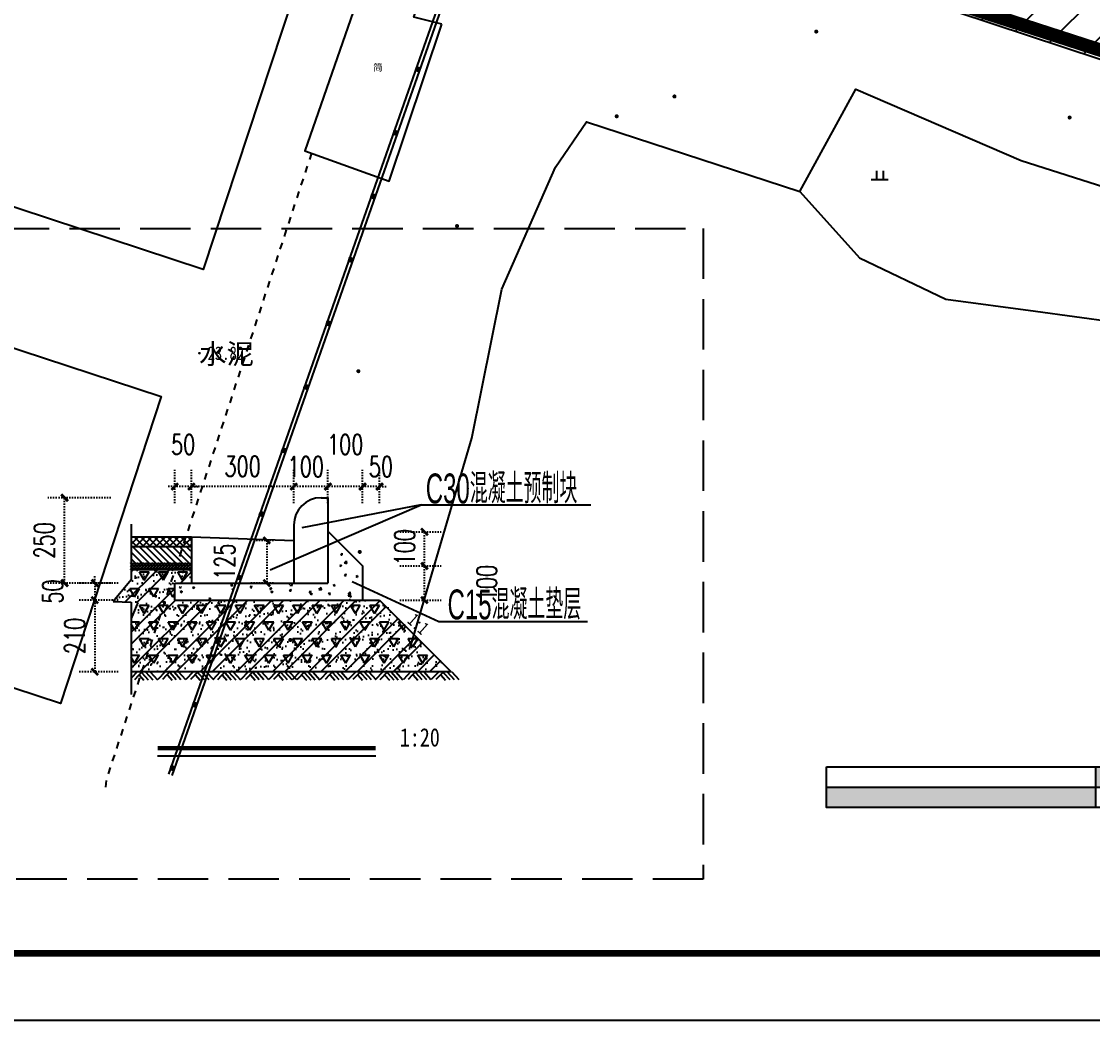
# Model space of a CAD drawing. Extents: x 423070 to 423610, y 3455986 to 3456411.
# Drawn here: x 423346.7 to 423426.2, y 3456082.2 to 3456156.4 of the extents above; entities that cross this region are included whole.
import ezdxf
from ezdxf.enums import TextEntityAlignment as Align

# ---------------------------------------------------------------- set-up
doc = ezdxf.new("R2010")
doc.units = 0
doc.header["$LTSCALE"] = 0.5
doc.header["$PDSIZE"] = 0.2
for name, pattern in [('ACAD_ISO04W100', [30.5, 24, -3, 0.5, -3]), ('ACAD_ISO10W100', [18, 12, -3, 0, -3]), ('DASH', [0.35, 0.25, -0.1]), ('X6', [2, 1, -1])]:
    doc.linetypes.add(name, pattern=pattern)
doc.layers.get('0').update_dxf_attribs({"linetype": 'CONTINUOUS'})
doc.layers.get('Defpoints').update_dxf_attribs({"linetype": 'CONTINUOUS'})
for name, color, linetype in [('0 - 新建建筑', 7, 'CONTINUOUS'), ('0 - 规划--用地红线', 6, 'CONTINUOUS'), ('15亩红线', 7, 'CONTINUOUS'), ('DL1', 7, 'CONTINUOUS'), ('DLSS', 4, 'CONTINUOUS'), ('GCD', 1, 'CONTINUOUS'), ('GIS_LX', 7, 'CONTINUOUS'), ('JMD', 6, 'CONTINUOUS'), ('PUB_DIM', 3, 'CONTINUOUS'), ('PUB_TEXT', 7, 'CONTINUOUS'), ('TK', 7, 'CONTINUOUS'), ('ZBTZ', 3, 'CONTINUOUS'), ('道路', 140, 'CONTINUOUS')]:
    doc.layers.add(name, color=color, linetype=linetype)
doc.styles.add('DIM_FONT', font='SIMPLEX', dxfattribs={"width": 0.7, "bigfont": 'GBCBIG'})
doc.styles.add('HZ1', font='', dxfattribs={"width": 0.8})
doc.styles.add('HZTXT', font='HZTXT_E', dxfattribs={"width": 0.8, "bigfont": 'HZTXT'})
doc.styles.add('HZTXT1', font='', dxfattribs={"height": 0.4})
doc.styles.add('宋体', font='')
doc.styles.add('正等线体', font='simhei.ttf')
doc.styles.get('HZ1').set_extended_font_data('MS Mincho')
doc.styles.get('HZTXT1').set_extended_font_data('SimSun')
doc.styles.get('宋体').set_extended_font_data('SimSun')
doc.linetypes.add('1161', pattern='A,0,[149,AAA.SHX,S=0.15,R=0,X=0,Y=0],-1.6', length=1.6)
doc.dimstyles.new('DIMN500', dxfattribs={"dimscale": 5, "dimtxt": 300, "dimasz": 100, "dimexe": 250, "dimexo": 300, "dimgap": 150, "dimtad": 1, "dimlfac": 0.001, "dimzin": 0, "dimdsep": 46, "dimtxsty": 'DIM_FONT', "dimblk": 'ARCHTICK', "dimcen": 0.09, "dimclrt": 7, "dimazin": 2, "dimtfac": 1, "dimtmove": 2, "dimatfit": 3, "dimldrblk": 'ARCHTICK', "dimfxl": 0, "dimtolj": 1, "dimtzin": 0, "dimarcsym": 0})

# ---------------------------------------------------------------- blocks, each defined once
blk = doc.blocks.new('gc164')
at = {"color": 250, "const_width": 0.3}
blk.add_lwpolyline([(-0.15, 0, 1), (0.15, 0, 1)], format="xyb", close=True, dxfattribs=at)
blk = doc.blocks.new('gc119')
at = {"color": 250}
for p, q in [((-1.25, 0), (1.25, 0)), ((-0.5, 1.3), (-0.5, 0)), ((0.5, 1.3), (0.5, 0))]:
    blk.add_line(p, q, dxfattribs=at)
blk = doc.blocks.new('GC200')
at = {"linetype": 'Continuous', "const_width": 0.2, "flags": 128}
blk.add_lwpolyline([(-0.1, 0, 1), (0.1, 0, 1)], format="xyb", close=True, dxfattribs=at)
blk = doc.blocks.new('DX QQ')
at = {"color": 250}
for p, q in [((423376.043, 3456153.028), (423375.96, 3456152.792)), ((423376.279, 3456152.945), (423376.043, 3456153.028)), ((423376.196, 3456152.709), (423376.279, 3456152.945)), ((423375.96, 3456152.792), (423376.196, 3456152.709)), ((423374.388, 3456148.31), (423374.305, 3456148.074)), ((423374.305, 3456148.074), (423374.541, 3456147.991)), ((423374.624, 3456148.227), (423374.388, 3456148.31)), ((423374.541, 3456147.991), (423374.624, 3456148.227)), ((423372.732, 3456143.592), (423372.65, 3456143.356)), ((423372.65, 3456143.356), (423372.885, 3456143.273)), ((423372.968, 3456143.509), (423372.732, 3456143.592)), ((423372.885, 3456143.273), (423372.968, 3456143.509)), ((423371.077, 3456138.874), (423370.994, 3456138.638)), ((423370.994, 3456138.638), (423371.23, 3456138.555)), ((423371.313, 3456138.791), (423371.077, 3456138.874)), ((423371.23, 3456138.555), (423371.313, 3456138.791)), ((423369.422, 3456134.156), (423369.339, 3456133.92)), ((423369.339, 3456133.92), (423369.575, 3456133.837)), ((423369.657, 3456134.073), (423369.422, 3456134.156)), ((423369.575, 3456133.837), (423369.657, 3456134.073)), ((423367.766, 3456129.438), (423367.683, 3456129.202)), ((423367.683, 3456129.202), (423367.919, 3456129.119)), ((423368.002, 3456129.355), (423367.766, 3456129.438)), ((423367.919, 3456129.119), (423368.002, 3456129.355)), ((423366.111, 3456124.72), (423366.028, 3456124.484)), ((423366.028, 3456124.484), (423366.264, 3456124.401)), ((423366.347, 3456124.637), (423366.111, 3456124.72)), ((423366.264, 3456124.401), (423366.347, 3456124.637)), ((423364.455, 3456120.002), (423364.373, 3456119.766)), ((423364.373, 3456119.766), (423364.608, 3456119.683)), ((423364.691, 3456119.919), (423364.455, 3456120.002)), ((423364.608, 3456119.683), (423364.691, 3456119.919)), ((423362.8, 3456115.284), (423362.717, 3456115.048)), ((423362.717, 3456115.048), (423362.953, 3456114.965)), ((423363.036, 3456115.201), (423362.8, 3456115.284)), ((423362.953, 3456114.965), (423363.036, 3456115.201)), ((423361.145, 3456110.566), (423361.062, 3456110.33)), ((423361.062, 3456110.33), (423361.298, 3456110.247)), ((423361.38, 3456110.483), (423361.145, 3456110.566)), ((423361.298, 3456110.247), (423361.38, 3456110.483)), ((423359.489, 3456105.848), (423359.406, 3456105.612)), ((423359.406, 3456105.612), (423359.642, 3456105.529)), ((423359.725, 3456105.765), (423359.489, 3456105.848)), ((423359.642, 3456105.529), (423359.725, 3456105.765)), ((423357.834, 3456101.13), (423357.751, 3456100.894)), ((423358.07, 3456101.047), (423357.834, 3456101.13)), ((423357.751, 3456100.894), (423357.987, 3456100.811)), ((423357.987, 3456100.811), (423358.07, 3456101.047))]:
    blk.add_line(p, q, dxfattribs=at)
at = {"color": 250, "linetype": 'Continuous', "flags": 128}
blk.add_lwpolyline([(423396.546, 3456248.127), (423268.526, 3456291.167), (423238.849, 3456216.692), (423366.72, 3456173.744), (423512.75, 3456126.453), (423525.73, 3456165.743), (423517.77, 3456186.893), (423510.43, 3456189.393), (423509.61, 3456190.145), (423509.54, 3456191.253), (423514.24, 3456198.784), (423392.65, 3456238.41)], close=True, dxfattribs=at)
at = {"color": 250, "linetype": 'Continuous'}
for points in [[(423376.12, 3456152.869), (423376.043, 3456153.028), (423375.96, 3456152.792)], [(423376.12, 3456152.869), (423375.96, 3456152.792), (423376.196, 3456152.709)], [(423376.12, 3456152.869), (423376.279, 3456152.945), (423376.043, 3456153.028)], [(423376.12, 3456152.869), (423376.196, 3456152.709), (423376.279, 3456152.945)], [(423374.464, 3456148.151), (423374.388, 3456148.31), (423374.305, 3456148.074)], [(423374.464, 3456148.151), (423374.305, 3456148.074), (423374.541, 3456147.991)], [(423374.464, 3456148.151), (423374.624, 3456148.227), (423374.388, 3456148.31)], [(423374.464, 3456148.151), (423374.541, 3456147.991), (423374.624, 3456148.227)], [(423372.809, 3456143.433), (423372.732, 3456143.592), (423372.65, 3456143.356)], [(423372.809, 3456143.433), (423372.65, 3456143.356), (423372.885, 3456143.273)], [(423372.809, 3456143.433), (423372.968, 3456143.509), (423372.732, 3456143.592)], [(423372.809, 3456143.433), (423372.885, 3456143.273), (423372.968, 3456143.509)], [(423371.153, 3456138.715), (423371.077, 3456138.874), (423370.994, 3456138.638)], [(423371.153, 3456138.715), (423370.994, 3456138.638), (423371.23, 3456138.555)], [(423371.153, 3456138.715), (423371.313, 3456138.791), (423371.077, 3456138.874)], [(423371.153, 3456138.715), (423371.23, 3456138.555), (423371.313, 3456138.791)], [(423369.498, 3456133.997), (423369.422, 3456134.156), (423369.339, 3456133.92)], [(423369.498, 3456133.997), (423369.339, 3456133.92), (423369.575, 3456133.837)], [(423369.498, 3456133.997), (423369.657, 3456134.073), (423369.422, 3456134.156)], [(423369.498, 3456133.997), (423369.575, 3456133.837), (423369.657, 3456134.073)], [(423367.843, 3456129.279), (423367.766, 3456129.438), (423367.683, 3456129.202)], [(423367.843, 3456129.279), (423367.683, 3456129.202), (423367.919, 3456129.119)], [(423367.843, 3456129.279), (423368.002, 3456129.355), (423367.766, 3456129.438)], [(423367.843, 3456129.279), (423367.919, 3456129.119), (423368.002, 3456129.355)], [(423366.187, 3456124.561), (423366.111, 3456124.72), (423366.028, 3456124.484)], [(423366.187, 3456124.561), (423366.028, 3456124.484), (423366.264, 3456124.401)], [(423366.187, 3456124.561), (423366.347, 3456124.637), (423366.111, 3456124.72)], [(423366.187, 3456124.561), (423366.264, 3456124.401), (423366.347, 3456124.637)], [(423364.532, 3456119.843), (423364.455, 3456120.002), (423364.373, 3456119.766)], [(423364.532, 3456119.843), (423364.373, 3456119.766), (423364.608, 3456119.683)], [(423364.532, 3456119.843), (423364.691, 3456119.919), (423364.455, 3456120.002)], [(423364.532, 3456119.843), (423364.608, 3456119.683), (423364.691, 3456119.919)], [(423362.876, 3456115.125), (423362.8, 3456115.284), (423362.717, 3456115.048)], [(423362.876, 3456115.125), (423362.717, 3456115.048), (423362.953, 3456114.965)], [(423362.876, 3456115.125), (423363.036, 3456115.201), (423362.8, 3456115.284)], [(423362.876, 3456115.125), (423362.953, 3456114.965), (423363.036, 3456115.201)], [(423361.221, 3456110.407), (423361.145, 3456110.566), (423361.062, 3456110.33)], [(423361.221, 3456110.407), (423361.062, 3456110.33), (423361.298, 3456110.247)], [(423361.221, 3456110.407), (423361.38, 3456110.483), (423361.145, 3456110.566)], [(423361.221, 3456110.407), (423361.298, 3456110.247), (423361.38, 3456110.483)], [(423359.566, 3456105.689), (423359.489, 3456105.848), (423359.406, 3456105.612)], [(423359.566, 3456105.689), (423359.406, 3456105.612), (423359.642, 3456105.529)], [(423359.566, 3456105.689), (423359.725, 3456105.765), (423359.489, 3456105.848)], [(423359.566, 3456105.689), (423359.642, 3456105.529), (423359.725, 3456105.765)], [(423357.91, 3456100.971), (423357.834, 3456101.13), (423357.751, 3456100.894)], [(423357.91, 3456100.971), (423358.07, 3456101.047), (423357.834, 3456101.13)], [(423357.91, 3456100.971), (423357.751, 3456100.894), (423357.987, 3456100.811)], [(423357.91, 3456100.971), (423357.987, 3456100.811), (423358.07, 3456101.047)]]:
    blk.add_solid(points, dxfattribs=at)
at = {"layer": 'DLSS', "color": 250, "linetype": 'X6', "flags": 128}
blk.add_lwpolyline([(423368.242, 3456146.629), (423353.002, 3456100.099), (423352.943, 3456099.545)], dxfattribs=at)
at = {"layer": 'GIS_LX', "color": 250}
blk.add_lwpolyline([(423392.65, 3456238.41), (423514.24, 3456198.784), (423509.54, 3456191.253), (423509.61, 3456190.145), (423510.43, 3456189.393), (423517.77, 3456186.893), (423525.73, 3456165.743), (423512.75, 3456126.453), (423366.72, 3456173.744)], close=True, dxfattribs=at)
at = {"layer": 'JMD', "color": 250, "linetype": 'Continuous'}
for p, q in [((423379.313, 3456162.346), (423357.622, 3456100.527)), ((423379.577, 3456162.253), (423357.886, 3456100.434))]:
    blk.add_line(p, q, dxfattribs=at)
at = {"layer": 'JMD', "color": 250, "linetype": 'Continuous', "flags": 128}
for points in [[(423429.889, 3456216.334), (423498.403, 3456193.697), (423479.413, 3456136.22), (423410.9, 3456158.856)], [(423310.602, 3456179.663), (423367.725, 3456160.821), (423360.192, 3456137.983), (423303.068, 3456156.825)], [(423377.915, 3456156.218), (423375.842, 3456156.73), (423377.284, 3456161.005), (423373.148, 3456162.35), (423367.764, 3456146.8), (423374.005, 3456144.564)], [(423299.983, 3456147.315), (423357.089, 3456128.555), (423349.602, 3456105.762), (423292.495, 3456124.522)]]:
    blk.add_lwpolyline(points, close=True, dxfattribs=at)
at = {"layer": 'ZBTZ', "color": 250, "linetype": '1161', "flags": 128}
for points in [[(423375.566, 3456109.909), (423380.144, 3456125.462), (423382.382, 3456136.542), (423386.35, 3456145.589), (423388.659, 3456148.966), (423404.512, 3456143.789), (423408.66, 3456151.377), (423420.938, 3456146.097), (423432.739, 3456142.336), (423442.505, 3456139.083), (423449.728, 3456135.932), (423452.373, 3456134.712), (423447.651, 3456131.524), (423447.596, 3456126.897), (423447.651, 3456123.305), (423449.394, 3456115.739), (423453.261, 3456106.268)], [(423404.512, 3456143.789), (423408.921, 3456138.856), (423415.35, 3456135.791), (423421.989, 3456134.91), (423427.787, 3456134.112), (423432.157, 3456131.761), (423435.3, 3456130.024), (423438.465, 3456125.506), (423439.596, 3456122.419)]]:
    blk.add_lwpolyline(points, dxfattribs=at)
at = {"layer": 'GCD', "color": 250, "linetype": 'Continuous'}
ref = blk.add_blockref('GC200', (423359.929, 3456131.78, 23.818), dxfattribs=dict(at, xscale=0.5, yscale=0.5, zscale=0.5))
ref.add_attrib('height', '23.82', dxfattribs={"linetype": 'Continuous', "height": 1, "style": '正等线体', "width": 0.8}).set_placement((423360.529, 3456131.78, 23.818), align=Align.MIDDLE_LEFT)
at = {"layer": 'ZBTZ', "color": 250, "linetype": 'Continuous', "xscale": 0.5, "yscale": 0.5}
for name, p in [('gc164', (423405.72, 3456155.661)), ('gc164', (423395.194, 3456150.844)), ('gc164', (423390.905, 3456149.372)), ('gc164', (423424.529, 3456149.279)), ('gc119', (423410.433, 3456144.669)), ('gc164', (423379.052, 3456141.218)), ('gc164', (423371.727, 3456130.443)), ('gc164', (423371.829, 3456117.025)), ('gc164', (423366.674, 3456110.487))]:
    blk.add_blockref(name, p, dxfattribs=at)
at = {"layer": 'DLSS', "color": 250, "linetype": 'Continuous', "style": '宋体'}
blk.add_text('水泥', height=1.5, dxfattribs=at).set_placement((423361.934, 3456131.756), align=Align.MIDDLE)
at = {"layer": 'JMD', "color": 250, "linetype": 'Continuous', "style": '宋体'}
blk.add_text('简', height=0.5, dxfattribs=at).set_placement((423373.17, 3456153.01), align=Align.MIDDLE)
blk = doc.blocks.new('_ArchTick')
at = {"color": 0, "linetype": 'ByBlock', "const_width": 0.4}
blk.add_lwpolyline([(-0.5, -0.5), (0.5, 0.5)], dxfattribs=at)
blk = doc.blocks.new('*D20')
at = {"layer": 'Defpoints', "color": 0, "linetype": 'ACAD_ISO04W100'}
for p in [(25636, 14103), (28970, 14103), (25636, 11569)]:
    blk.add_point(p, dxfattribs=at)
at = {"layer": 'PUB_DIM', "color": 0, "linetype": 'ACAD_ISO04W100', "lineweight": -2}
for p, q in [((27136, 14103), (30220, 14103)), ((28970, 11569), (28970, 14103)), ((27136, 11569), (30220, 11569))]:
    blk.add_line(p, q, dxfattribs=at)
at = {"layer": 'PUB_DIM', "color": 0, "linetype": 'ACAD_ISO04W100', "lineweight": -2, "xscale": 500, "yscale": 500, "zscale": 500}
for p, rotation in [((28970, 14103), 90), ((28970, 11569), 270)]:
    blk.add_blockref('_ArchTick', p, dxfattribs=dict(at, rotation=rotation))
at = {"layer": 'PUB_DIM', "color": 7, "linetype": 'ACAD_ISO04W100', "insert": (33595, 12836), "char_height": 1500, "attachment_point": 5, "rotation": 90, "style": 'DIM_FONT'}
blk.add_mtext('\\A1;100', dxfattribs=at)
blk = doc.blocks.new('*D21')
at = {"layer": 'Defpoints', "color": 0, "linetype": 'ACAD_ISO04W100'}
for p in [(25636, 16636), (28970, 16636), (25636, 14103)]:
    blk.add_point(p, dxfattribs=at)
at = {"layer": 'PUB_DIM', "color": 0, "linetype": 'ACAD_ISO04W100', "lineweight": -2}
for p, q in [((27136, 16636), (30220, 16636)), ((28970, 14103), (28970, 16636)), ((27136, 14103), (30220, 14103))]:
    blk.add_line(p, q, dxfattribs=at)
at = {"layer": 'PUB_DIM', "color": 0, "linetype": 'ACAD_ISO04W100', "lineweight": -2, "xscale": 500, "yscale": 500, "zscale": 500}
for p, rotation in [((28970, 16636), 90), ((28970, 14103), 270)]:
    blk.add_blockref('_ArchTick', p, dxfattribs=dict(at, rotation=rotation))
at = {"layer": 'PUB_DIM', "color": 7, "linetype": 'ACAD_ISO04W100', "insert": (27493, 15492), "char_height": 1500, "attachment_point": 5, "rotation": 90, "style": 'DIM_FONT'}
blk.add_mtext('\\A1;100', dxfattribs=at)
blk = doc.blocks.new('*D22')
at = {"layer": 'Defpoints', "color": 0, "linetype": 'ACAD_ISO04W100'}
for p in [(19267, 16003), (17256, 12836), (19267, 12836)]:
    blk.add_point(p, dxfattribs=at)
at = {"layer": 'PUB_DIM', "color": 0, "linetype": 'ACAD_ISO04W100', "lineweight": -2}
for p, q in [((17767, 16003), (16006, 16003)), ((17256, 16003), (17256, 12836)), ((17767, 12836), (16006, 12836))]:
    blk.add_line(p, q, dxfattribs=at)
at = {"layer": 'PUB_DIM', "color": 0, "linetype": 'ACAD_ISO04W100', "lineweight": -2, "xscale": 500, "yscale": 500, "zscale": 500}
for p, rotation in [((17256, 16003), 90), ((17256, 12836), 270)]:
    blk.add_blockref('_ArchTick', p, dxfattribs=dict(at, rotation=rotation))
at = {"layer": 'PUB_DIM', "color": 7, "linetype": 'ACAD_ISO04W100', "insert": (14131, 14420), "char_height": 1500, "attachment_point": 5, "rotation": 90, "style": 'DIM_FONT'}
blk.add_mtext('\\A1;125', dxfattribs=at)
blk = doc.blocks.new('*D23')
at = {"layer": 'Defpoints', "color": 0, "linetype": 'ACAD_ISO04W100'}
for p in [(19267, 19999), (19267, 17261), (21801, 17261)]:
    blk.add_point(p, dxfattribs=at)
at = {"layer": 'PUB_DIM', "color": 0, "linetype": 'ACAD_ISO04W100', "lineweight": -2}
for p, q in [((19267, 18761), (19267, 21249)), ((21801, 18761), (21801, 21249)), ((21801, 19999), (19267, 19999))]:
    blk.add_line(p, q, dxfattribs=at)
at = {"layer": 'PUB_DIM', "color": 0, "linetype": 'ACAD_ISO04W100', "lineweight": -2, "xscale": 500, "yscale": 500, "zscale": 500, "rotation": 180}
blk.add_blockref('_ArchTick', (19267, 19999), dxfattribs=at)
at = {"layer": 'PUB_DIM', "color": 0, "linetype": 'ACAD_ISO04W100', "lineweight": -2, "xscale": 500, "yscale": 500, "zscale": 500}
blk.add_blockref('_ArchTick', (21801, 19999), dxfattribs=at)
at = {"layer": 'PUB_DIM', "color": 7, "linetype": 'ACAD_ISO04W100', "insert": (20160, 21475), "char_height": 1500, "attachment_point": 5, "style": 'DIM_FONT'}
blk.add_mtext('\\A1;100', dxfattribs=at)
blk = doc.blocks.new('*D24')
at = {"layer": 'Defpoints', "color": 0, "linetype": 'ACAD_ISO04W100'}
for p in [(21801, 19999), (21801, 17261), (24370, 17261)]:
    blk.add_point(p, dxfattribs=at)
at = {"layer": 'PUB_DIM', "color": 0, "linetype": 'ACAD_ISO04W100', "lineweight": -2}
for p, q in [((21801, 18761), (21801, 21249)), ((24370, 18761), (24370, 21249)), ((24370, 19999), (21801, 19999))]:
    blk.add_line(p, q, dxfattribs=at)
at = {"layer": 'PUB_DIM', "color": 0, "linetype": 'ACAD_ISO04W100', "lineweight": -2, "xscale": 500, "yscale": 500, "zscale": 500, "rotation": 180}
blk.add_blockref('_ArchTick', (21801, 19999), dxfattribs=at)
at = {"layer": 'PUB_DIM', "color": 0, "linetype": 'ACAD_ISO04W100', "lineweight": -2, "xscale": 500, "yscale": 500, "zscale": 500}
blk.add_blockref('_ArchTick', (24370, 19999), dxfattribs=at)
at = {"layer": 'PUB_DIM', "color": 7, "linetype": 'ACAD_ISO04W100', "insert": (23085, 23124), "char_height": 1500, "attachment_point": 5, "style": 'DIM_FONT'}
blk.add_mtext('\\A1;100', dxfattribs=at)
blk = doc.blocks.new('*D25')
at = {"layer": 'Defpoints', "color": 0, "linetype": 'ACAD_ISO04W100'}
for p in [(24370, 19999), (24370, 17261), (25636, 17261)]:
    blk.add_point(p, dxfattribs=at)
at = {"layer": 'PUB_DIM', "color": 0, "linetype": 'ACAD_ISO04W100', "lineweight": -2}
for p, q in [((24370, 18761), (24370, 21249)), ((25636, 18761), (25636, 21249)), ((24370, 19999), (23870, 19999)), ((25636, 19999), (24370, 19999)), ((25636, 19999), (26136, 19999))]:
    blk.add_line(p, q, dxfattribs=at)
at = {"layer": 'PUB_DIM', "color": 0, "linetype": 'ACAD_ISO04W100', "lineweight": -2, "xscale": 500, "yscale": 500, "zscale": 500}
blk.add_blockref('_ArchTick', (24370, 19999), dxfattribs=at)
at = {"layer": 'PUB_DIM', "color": 0, "linetype": 'ACAD_ISO04W100', "lineweight": -2, "xscale": 500, "yscale": 500, "zscale": 500, "rotation": 180}
blk.add_blockref('_ArchTick', (25636, 19999), dxfattribs=at)
at = {"layer": 'PUB_DIM', "color": 7, "linetype": 'ACAD_ISO04W100', "insert": (25736, 21475), "char_height": 1500, "attachment_point": 5, "style": 'DIM_FONT'}
blk.add_mtext('\\A1;50', dxfattribs=at)
blk = doc.blocks.new('*D26')
at = {"layer": 'Defpoints', "color": 0, "linetype": 'ACAD_ISO04W100'}
for p in [(11666, 19999), (11666, 17261), (19267, 17261)]:
    blk.add_point(p, dxfattribs=at)
at = {"layer": 'PUB_DIM', "color": 0, "linetype": 'ACAD_ISO04W100', "lineweight": -2}
for p, q in [((11666, 18761), (11666, 21249)), ((19267, 18761), (19267, 21249)), ((19267, 19999), (11666, 19999))]:
    blk.add_line(p, q, dxfattribs=at)
at = {"layer": 'PUB_DIM', "color": 0, "linetype": 'ACAD_ISO04W100', "lineweight": -2, "xscale": 500, "yscale": 500, "zscale": 500, "rotation": 180}
blk.add_blockref('_ArchTick', (11666, 19999), dxfattribs=at)
at = {"layer": 'PUB_DIM', "color": 0, "linetype": 'ACAD_ISO04W100', "lineweight": -2, "xscale": 500, "yscale": 500, "zscale": 500}
blk.add_blockref('_ArchTick', (19267, 19999), dxfattribs=at)
at = {"layer": 'PUB_DIM', "color": 7, "linetype": 'ACAD_ISO04W100', "insert": (15467, 21499), "char_height": 1500, "attachment_point": 5, "style": 'DIM_FONT'}
blk.add_mtext('\\A1;300', dxfattribs=at)
blk = doc.blocks.new('*D27')
at = {"layer": 'Defpoints', "color": 0, "linetype": 'ACAD_ISO04W100'}
for p in [(10435, 19999), (10435, 17261), (11666, 17261)]:
    blk.add_point(p, dxfattribs=at)
at = {"layer": 'PUB_DIM', "color": 0, "linetype": 'ACAD_ISO04W100', "lineweight": -2}
for p, q in [((10435, 18761), (10435, 21249)), ((11666, 18761), (11666, 21249)), ((10435, 19999), (9935, 19999)), ((11666, 19999), (10435, 19999)), ((11666, 19999), (12166, 19999))]:
    blk.add_line(p, q, dxfattribs=at)
at = {"layer": 'PUB_DIM', "color": 0, "linetype": 'ACAD_ISO04W100', "lineweight": -2, "xscale": 500, "yscale": 500, "zscale": 500}
blk.add_blockref('_ArchTick', (10435, 19999), dxfattribs=at)
at = {"layer": 'PUB_DIM', "color": 0, "linetype": 'ACAD_ISO04W100', "lineweight": -2, "xscale": 500, "yscale": 500, "zscale": 500, "rotation": 180}
blk.add_blockref('_ArchTick', (11666, 19999), dxfattribs=at)
at = {"layer": 'PUB_DIM', "color": 7, "linetype": 'ACAD_ISO04W100', "insert": (11051, 23124), "char_height": 1500, "attachment_point": 5, "style": 'DIM_FONT'}
blk.add_mtext('\\A1;50', dxfattribs=at)
blk = doc.blocks.new('*D28')
at = {"layer": 'Defpoints', "color": 0, "linetype": 'ACAD_ISO04W100'}
for p in [(2250, 19170), (7187, 19170), (7187, 12836)]:
    blk.add_point(p, dxfattribs=at)
at = {"layer": 'PUB_DIM', "color": 0, "linetype": 'ACAD_ISO04W100', "lineweight": -2}
for p, q in [((5687, 19170), (1000, 19170)), ((2250, 12836), (2250, 19170)), ((5687, 12836), (1000, 12836))]:
    blk.add_line(p, q, dxfattribs=at)
at = {"layer": 'PUB_DIM', "color": 0, "linetype": 'ACAD_ISO04W100', "lineweight": -2, "xscale": 500, "yscale": 500, "zscale": 500}
for p, rotation in [((2250, 19170), 90), ((2250, 12836), 270)]:
    blk.add_blockref('_ArchTick', p, dxfattribs=dict(at, rotation=rotation))
at = {"layer": 'PUB_DIM', "color": 7, "linetype": 'ACAD_ISO04W100', "insert": (750, 16003), "char_height": 1500, "attachment_point": 5, "rotation": 90, "style": 'DIM_FONT'}
blk.add_mtext('\\A1;250', dxfattribs=at)
blk = doc.blocks.new('*D29')
at = {"layer": 'Defpoints', "color": 0, "linetype": 'ACAD_ISO04W100'}
for p in [(7741, 11569), (4496, 6249), (7741, 6249)]:
    blk.add_point(p, dxfattribs=at)
at = {"layer": 'PUB_DIM', "color": 0, "linetype": 'ACAD_ISO04W100', "lineweight": -2}
for p, q in [((6241, 11569), (3246, 11569)), ((4496, 11569), (4496, 6249)), ((6241, 6249), (3246, 6249))]:
    blk.add_line(p, q, dxfattribs=at)
at = {"layer": 'PUB_DIM', "color": 0, "linetype": 'ACAD_ISO04W100', "lineweight": -2, "xscale": 500, "yscale": 500, "zscale": 500}
for p, rotation in [((4496, 11569), 90), ((4496, 6249), 270)]:
    blk.add_blockref('_ArchTick', p, dxfattribs=dict(at, rotation=rotation))
at = {"layer": 'PUB_DIM', "color": 7, "linetype": 'ACAD_ISO04W100', "insert": (2996, 8909), "char_height": 1500, "attachment_point": 5, "rotation": 90, "style": 'DIM_FONT'}
blk.add_mtext('\\A1;210', dxfattribs=at)
blk = doc.blocks.new('*D30')
at = {"layer": 'Defpoints', "color": 0, "linetype": 'ACAD_ISO04W100'}
for p in [(7741, 12836), (4496, 11569), (7741, 11569)]:
    blk.add_point(p, dxfattribs=at)
at = {"layer": 'PUB_DIM', "color": 0, "linetype": 'ACAD_ISO04W100', "lineweight": -2}
for p, q in [((6241, 12836), (3246, 12836)), ((4496, 12836), (4496, 13336)), ((4496, 12836), (4496, 11569)), ((6241, 11569), (3246, 11569)), ((4496, 11569), (4496, 11069))]:
    blk.add_line(p, q, dxfattribs=at)
at = {"layer": 'PUB_DIM', "color": 0, "linetype": 'ACAD_ISO04W100', "lineweight": -2, "xscale": 500, "yscale": 500, "zscale": 500}
for p, rotation in [((4496, 12836), 270), ((4496, 11569), 90)]:
    blk.add_blockref('_ArchTick', p, dxfattribs=dict(at, rotation=rotation))
at = {"layer": 'PUB_DIM', "color": 7, "linetype": 'ACAD_ISO04W100', "insert": (1371, 12203), "char_height": 1500, "attachment_point": 5, "rotation": 90, "style": 'DIM_FONT'}
blk.add_mtext('\\A1;50', dxfattribs=at)
blk = doc.blocks.new('A$C7F6F64A1')
h = blk.add_hatch(color=256)
h.paths.add_polyline_path([(20.955, 7.347), (0.955, 7.347), (0.955, 5.847), (20.955, 5.847)])
h.paths.add_polyline_path([(50.955, 8.847), (20.955, 8.847), (20.955, 7.347), (50.955, 7.347)])
h.paths.add_polyline_path([(100.955, 7.347), (50.955, 7.347), (50.955, 5.847), (100.955, 5.847)])
for p, q in [((0.955, 5.847), (0.955, 8.847)), ((20.955, 5.847), (20.955, 8.847)), ((50.955, 5.847), (50.955, 8.847)), ((0.955, 7.347), (100.955, 7.347))]:
    blk.add_line(p, q)
blk.add_lwpolyline([(0.955, 8.847), (100.955, 8.847), (100.955, 5.847), (0.955, 5.847)], close=True)
blk = doc.blocks.new('GeYuanFrame_12758276', base_point=(20.09, 4.53))
at = {"layer": 'TK'}
blk.add_lwpolyline([(20.09, 4.53), (20.09, 598.53), (861.09, 598.53), (861.09, 4.53)], close=True, dxfattribs=at)
at = {"layer": 'TK', "const_width": 1}
blk.add_lwpolyline([(45.09, 588.53), (851.09, 588.53), (851.09, 14.53), (45.09, 14.53)], close=True, dxfattribs=at)
blk = doc.blocks.new('A$C74241671')
at = {"layer": 'JMD'}
h = blk.add_hatch(dxfattribs=at)
h.set_pattern_fill('TRIANG', color=256, scale=4.767563, style=0)
h.set_pattern_definition([(59.99850337, (-167546321.6, 1730176336.8), (-712.5750488, 1234.1417406), [712.5428128, -712.5428128]), (120.00149663, (-167546321.6, 1730176336.8), (-1425.150099, 8e-07), [712.5428128, -712.5428128]), (0, (-167546677.9, 1730176953.9), (712.5750502, 1234.1417398), [712.5750502, -712.5750502])])
h.paths.add_polyline_path([(7205.646, 10201.358), (7205.646, 6249.157), (30957.023, 6249.157), (25636.458, 11569.401), (10434.861, 11569.401), (10434.861, 12836.123), (11666.415, 12836.123), (11666.415, 13842.69), (7205.646, 13842.69), (7205.646, 13074.359), (5855.652, 11472.404), (7681.241, 11389.483)])
h = blk.add_hatch(dxfattribs=at)
h.set_pattern_fill('ANSI32', color=256, scale=6.35675, style=0)
h.set_pattern_definition([(44.99827187, (-167546321.6, 1730176336.8), (-1343.6444002, 1343.5633496), []), (44.99827187, (-167545425.8, 1730176336.8), (-1343.6444002, 1343.5633496), [])])
h.paths.add_polyline_path([(7205.646, 10201.358), (7205.646, 6249.157), (30957.023, 6249.157), (25636.458, 11569.401), (10434.861, 11569.401), (10434.861, 12836.123), (11666.415, 12836.123), (11666.415, 13842.69), (7205.646, 13842.69), (7205.646, 13074.359), (5855.652, 11472.404), (7681.241, 11389.483)])
h = blk.add_hatch(dxfattribs=at)
h.set_pattern_fill('AR-SAND', color=256, scale=0.635675, style=0)
h.set_pattern_definition([(37.498330763, (-167495987.1, 1730240668.5), (-31.91999667, 976.30131352), [0, -770.19723677, 0, -861.40480428, 0, -823.40165115]), (7.49955274, (-167495987.1, 1730240668.5), (896.7813153, 1429.9516929), [0, -415.51000226, 0, -694.20573548, 0, -266.02774535]), (327.5015662, (-167496610.3, 1730240668.5), (1577.99807532, 2.86738284), [0, -253.35560586, 0, -912.0801811, 0, -1190.77134755]), (317.50172155, (-167496610.3, 1730240668.5), (1523.2645804, 444.7089665), [0, -126.67652122, 0, -597.91318015, 0, -684.05321458])])
h.paths.add_polyline_path([(7269.976, 10239.432), (7269.976, 6287.23), (31021.353, 6287.23), (25700.788, 11607.474), (10499.191, 11607.474), (10499.191, 12874.196), (11730.745, 12874.196), (11730.745, 13880.763), (7269.976, 13880.763), (7269.976, 13112.432), (5919.982, 11510.478), (7745.571, 11427.556)])
blk.add_line((9150.206, 0), (25354.826, 0))
at = {"const_width": 300}
blk.add_lwpolyline([(9150.206, 575.666), (25354.826, 575.666)], dxfattribs=at)
at = {"layer": '15亩红线', "color": 2}
for p, q in [((21294.088, 19169.742), (21800.808, 19169.742)), ((21800.808, 19169.742), (21800.808, 12836.123)), ((19267.208, 17142.984), (19267.208, 12836.123)), ((7205.646, 16256.274), (11666.415, 16256.274)), ((11666.415, 16256.274), (11666.415, 12836.123)), ((11666.415, 16256.274), (19267.208, 16002.929)), ((21836.062, 16636.29), (24369.659, 14102.846)), ((7205.646, 15548.24), (11690.289, 15548.24)), ((11626.768, 15190.524), (11269.03, 15548.24)), ((11507.159, 15542.104), (11666.415, 15701.351)), ((7154.327, 14279.314), (7206.816, 14331.8)), ((7548.842, 14292.048), (7205.646, 14635.223)), ((7207.215, 13831.46), (7154.327, 13884.344)), ((7205.646, 14292.048), (11666.415, 14292.048)), ((7205.646, 13842.69), (11690.289, 13842.69)), ((11409.201, 13831.46), (11622.581, 14044.827)), ((24369.659, 14102.846), (24369.659, 11569.401)), ((10434.861, 11569.401), (10434.861, 12836.123)), ((10434.861, 12836.123), (21800.808, 12836.123)), ((10434.861, 11569.401), (25636.458, 11569.401)), ((25636.458, 11569.401), (30957.023, 6249.157)), ((30957.023, 6249.157), (7205.646, 6249.157))]:
    blk.add_line(p, q, dxfattribs=at)
blk.add_ellipse((21294.088, 17142.984), major_axis=(2026.88, 0), ratio=0.999939679, start_param=1.570796132, end_param=3.141592458, dxfattribs=at)
at = {"layer": 'Defpoints', "color": 0, "linetype": 'ByBlock'}
for p in [(10434.859, 22308.287), (11666.415, 22308.287)]:
    blk.add_point(p, dxfattribs=at)
at = {"layer": 'DL1', "color": 4}
for p, q in [((17524.202, 13807.539), (28714.555, 18634.35)), ((28714.555, 18634.35), (19858.941, 16944.985)), ((28714.555, 18634.35), (41312.628, 18634.35)), ((23608.294, 12950.76), (30046.346, 9975.989)), ((30046.346, 9975.989), (41076.081, 9975.989))]:
    blk.add_line(p, q, dxfattribs=at)
at = {"layer": 'JMD'}
for p, q in [((7205.646, 17210.432), (7205.646, 13074.359)), ((7205.646, 15719.391), (7742.561, 16256.274)), ((7625.532, 15542.104), (7205.646, 15961.964)), ((8123.177, 15542.104), (7408.965, 16256.274)), ((7525.994, 15542.104), (8240.207, 16256.274)), ((8620.823, 15542.104), (7906.61, 16256.274)), ((8023.64, 15542.104), (8737.852, 16256.274)), ((9118.468, 15542.104), (8404.256, 16256.274)), ((8521.285, 15542.104), (9235.498, 16256.274)), ((9616.114, 15542.104), (8901.901, 16256.274)), ((9018.931, 15542.104), (9733.143, 16256.274)), ((10113.76, 15542.104), (9399.547, 16256.274)), ((9516.577, 15542.104), (10230.789, 16256.274)), ((10611.405, 15542.104), (9897.193, 16256.274)), ((10014.222, 15542.104), (10728.435, 16256.274)), ((11109.051, 15542.104), (10394.838, 16256.274)), ((10511.868, 15542.104), (11226.08, 16256.274)), ((11606.696, 15542.104), (10892.484, 16256.274)), ((11009.513, 15542.104), (11666.415, 16198.966)), ((11666.415, 15980.005), (11390.129, 16256.274)), ((8046.488, 14292.048), (7205.646, 15132.839)), ((8544.133, 14292.048), (7287.866, 15548.24)), ((9041.779, 14292.048), (7785.511, 15548.24)), ((9539.425, 14292.048), (8283.157, 15548.24)), ((10037.07, 14292.048), (8780.802, 15548.24)), ((10534.716, 14292.048), (9278.448, 15548.24)), ((11032.361, 14292.048), (9776.094, 15548.24)), ((11530.007, 14292.048), (10273.739, 15548.24)), ((11658.943, 14660.735), (10771.385, 15548.24)), ((7154.327, 14055.387), (7430.757, 14331.8)), ((7154.327, 13831.46), (7654.697, 14331.8)), ((7655.096, 13831.46), (7154.726, 14331.8)), ((7378.268, 13831.46), (7878.638, 14331.8)), ((7879.037, 13831.46), (7378.667, 14331.8)), ((7602.209, 13831.46), (8102.579, 14331.8)), ((8102.978, 13831.46), (7602.608, 14331.8)), ((7826.149, 13831.46), (8326.52, 14331.8)), ((8326.918, 13831.46), (7826.548, 14331.8)), ((8050.09, 13831.46), (8550.46, 14331.8)), ((8550.859, 13831.46), (8050.489, 14331.8)), ((8274.031, 13831.46), (8774.401, 14331.8)), ((8774.8, 13831.46), (8274.43, 14331.8)), ((8497.972, 13831.46), (8998.342, 14331.8)), ((8998.741, 13831.46), (8498.37, 14331.8)), ((8721.912, 13831.46), (9222.282, 14331.8)), ((9222.681, 13831.46), (8722.311, 14331.8)), ((8945.853, 13831.46), (9446.223, 14331.8)), ((9446.622, 13831.46), (8946.252, 14331.8)), ((9169.794, 13831.46), (9670.164, 14331.8)), ((9670.563, 13831.46), (9170.193, 14331.8)), ((9393.735, 13831.46), (9894.105, 14331.8)), ((9894.504, 13831.46), (9394.133, 14331.8)), ((9617.675, 13831.46), (10118.045, 14331.8)), ((10118.444, 13831.46), (9618.074, 14331.8)), ((9841.616, 13831.46), (10341.986, 14331.8)), ((10342.385, 13831.46), (9842.015, 14331.8)), ((10065.557, 13831.46), (10565.927, 14331.8)), ((10566.326, 13831.46), (10065.956, 14331.8)), ((10289.497, 13831.46), (10789.868, 14331.8)), ((10790.266, 13831.46), (10289.896, 14331.8)), ((10513.438, 13831.46), (11013.808, 14331.8)), ((11014.207, 13831.46), (10513.837, 14331.8)), ((10737.379, 13831.46), (11237.749, 14331.8)), ((11238.148, 13831.46), (10737.778, 14331.8)), ((10961.32, 13831.46), (11461.69, 14331.8)), ((11462.089, 13831.46), (10961.719, 14331.8)), ((11622.581, 13894.904), (11185.659, 14331.8)), ((11622.581, 14118.831), (11409.6, 14331.8)), ((22748.614, 14928.675), (22869.764, 14918.076)), ((22748.614, 14928.675), (22846.328, 15045.118)), ((22869.754, 14918.048), (22846.318, 15045.091)), ((23028.181, 14324.274), (23186.052, 14488.799)), ((23028.181, 14324.274), (23208.445, 14296.319)), ((23208.433, 14296.298), (23186.04, 14488.778)), ((7431.155, 13831.46), (7154.327, 14108.272)), ((11185.26, 13831.46), (11622.581, 14268.755)), ((22677.316, 14145.707), (22819.235, 14200.181)), ((22677.316, 14145.707), (22778.138, 14077.706)), ((22778.126, 14077.678), (22819.223, 14200.154)), ((23029.847, 13404.165), (23127.56, 13520.609)), ((23150.984, 13393.538), (23127.548, 13520.581)), ((7205.646, 13074.359), (5855.652, 11472.404)), ((22184.146, 12676.005), (22326.065, 12730.479)), ((22284.954, 12607.977), (22326.052, 12730.452)), ((23029.847, 13404.165), (23150.996, 13393.566)), ((23887.174, 13329.697), (24029.093, 13384.171)), ((23887.174, 13329.697), (23987.995, 13261.696)), ((23987.983, 13261.667), (24029.081, 13384.142)), ((10775.998, 12507.242), (10841.89, 12585.765)), ((10775.998, 12507.242), (10897.148, 12496.644)), ((10843.058, 12211.437), (10984.977, 12265.912)), ((10843.058, 12211.437), (10943.879, 12143.436)), ((10897.135, 12496.622), (10880.691, 12585.765)), ((10943.866, 12143.415), (10984.964, 12265.89)), ((11742.459, 12509.268), (11884.378, 12563.742)), ((11742.459, 12509.268), (11843.28, 12441.267)), ((11843.267, 12441.248), (11884.365, 12563.723)), ((14588.285, 12642.755), (14654.177, 12721.277)), ((14588.285, 12642.755), (14709.435, 12632.156)), ((14655.345, 12346.949), (14797.264, 12401.424)), ((14709.422, 12632.135), (14692.978, 12721.277)), ((14756.153, 12278.927), (14797.251, 12401.402)), ((16042.084, 12515.571), (16139.798, 12632.015)), ((16042.084, 12515.571), (16163.234, 12504.973)), ((16163.221, 12504.95), (16139.785, 12631.993)), ((17495.883, 12388.388), (17593.597, 12504.832)), ((17495.883, 12388.388), (17617.033, 12377.789)), ((17568.231, 12184.631), (17710.15, 12239.105)), ((17568.231, 12184.631), (17669.052, 12116.63)), ((17617.02, 12377.766), (17593.584, 12504.808)), ((17669.039, 12116.607), (17710.137, 12239.082)), ((18949.682, 12261.205), (19047.396, 12377.649)), ((18949.682, 12261.205), (19070.832, 12250.606)), ((18970.568, 12685.44), (19004.955, 12721.277)), ((18970.568, 12685.44), (19150.832, 12657.485)), ((19070.819, 12250.581), (19047.383, 12377.624)), ((19150.818, 12657.467), (19143.394, 12721.277)), ((20403.481, 12134.021), (20501.195, 12250.465)), ((20403.481, 12134.021), (20524.631, 12123.423)), ((20481.117, 12022.313), (20623.036, 12076.787)), ((20481.117, 12022.313), (20581.939, 11954.312)), ((20524.618, 12123.397), (20501.182, 12250.439)), ((20581.925, 11954.286), (20623.023, 12076.761)), ((21133.735, 12349.974), (21291.606, 12514.499)), ((21133.735, 12349.974), (21313.999, 12322.018)), ((21313.985, 12321.999), (21291.592, 12514.479)), ((21857.28, 12006.838), (21954.994, 12123.282)), ((21857.28, 12006.838), (21978.43, 11996.24)), ((21978.416, 11996.213), (21954.98, 12123.255)), ((22184.146, 12676.005), (22284.967, 12608.004)), ((23296.903, 12014.507), (23454.773, 12179.032)), ((23296.903, 12014.507), (23477.167, 11986.552)), ((23311.079, 11879.655), (23408.792, 11996.099)), ((23432.215, 11869.028), (23408.779, 11996.071)), ((23477.153, 11986.531), (23454.759, 12179.011)), ((5855.652, 11472.404), (7205.646, 11411.085)), ((7205.646, 11411.085), (7205.646, 4555.555)), ((7681.241, 11389.483), (7205.646, 10201.358)), ((12952.316, 11693.257), (13094.235, 11747.732)), ((12952.316, 11693.257), (13053.138, 11625.257)), ((13053.124, 11625.237), (13094.222, 11747.712)), ((23311.079, 11879.655), (23432.228, 11869.056)), ((23394.003, 11859.995), (23535.922, 11914.469)), ((23394.003, 11859.995), (23494.825, 11791.994)), ((23494.811, 11791.966), (23535.909, 11914.441)), ((7649.144, 6243.832), (7205.646, 5777.331)), ((8016.472, 6262.508), (7435.833, 5651.753)), ((7807.768, 5998.454), (8139.093, 5628.418)), ((7996.527, 6167.445), (8458.27, 5651.753)), ((8268.201, 6243.832), (8798.341, 5651.753)), ((8608.272, 6243.832), (9138.411, 5651.753)), ((9733.141, 6264.249), (9170.258, 5672.17)), ((10100.469, 6282.925), (9519.83, 5672.17)), ((9891.765, 6018.87), (10241.37, 5628.418)), ((10080.523, 6187.861), (10542.267, 5672.17)), ((10352.198, 6264.249), (10882.337, 5672.17)), ((10692.269, 6264.249), (11222.408, 5672.17)), ((11806.923, 6254.041), (11244.039, 5661.962)), ((12174.25, 6272.717), (11593.612, 5661.962)), ((11965.547, 6008.662), (12306.012, 5628.418)), ((12154.305, 6177.653), (12616.048, 5661.962)), ((12425.979, 6254.041), (12956.119, 5661.962)), ((12766.05, 6254.041), (13296.19, 5661.962)), ((13812.97, 6243.832), (13250.086, 5651.753)), ((14180.297, 6262.508), (13599.659, 5651.753)), ((13971.594, 5998.454), (14302.918, 5628.418)), ((14160.352, 6167.445), (14622.095, 5651.753)), ((14432.026, 6243.832), (14962.166, 5651.753)), ((14772.097, 6243.832), (15302.237, 5651.753)), ((15896.967, 6264.249), (15334.083, 5672.17)), ((16264.294, 6282.925), (15683.656, 5672.17)), ((16055.591, 6018.87), (16405.196, 5628.418)), ((16244.349, 6187.861), (16706.092, 5672.17)), ((16516.023, 6264.249), (17046.163, 5672.17)), ((16856.094, 6264.249), (17386.234, 5672.17)), ((17970.748, 6254.041), (17407.865, 5661.962)), ((18338.076, 6272.717), (17757.437, 5661.962)), ((18129.372, 6008.662), (18469.837, 5628.418)), ((18318.13, 6177.653), (18779.874, 5661.962)), ((18589.805, 6254.041), (19119.944, 5661.962)), ((18929.876, 6254.041), (19460.015, 5661.962)), ((19714.499, 6243.832), (19151.615, 5651.753)), ((20081.826, 6262.508), (19501.188, 5651.753)), ((19873.123, 5998.454), (20204.447, 5628.418)), ((20061.881, 6167.445), (20523.624, 5651.753)), ((20333.555, 6243.832), (20863.695, 5651.753)), ((20673.626, 6243.832), (21203.766, 5651.753)), ((21798.496, 6264.249), (21235.612, 5672.17)), ((22165.823, 6282.925), (21585.185, 5672.17)), ((21957.12, 6018.87), (22306.725, 5628.418)), ((22145.878, 6187.861), (22607.621, 5672.17)), ((22417.552, 6264.249), (22947.692, 5672.17)), ((22757.623, 6264.249), (23287.763, 5672.17)), ((23872.277, 6254.041), (23309.394, 5661.962)), ((24239.605, 6272.717), (23658.966, 5661.962)), ((24030.901, 6008.662), (24371.366, 5628.418)), ((24219.659, 6177.653), (24681.403, 5661.962)), ((24491.334, 6254.041), (25021.473, 5661.962)), ((24831.405, 6254.041), (25361.544, 5661.962)), ((25878.324, 6243.832), (25315.441, 5651.753)), ((26245.652, 6262.508), (25665.013, 5651.753)), ((26036.948, 5998.454), (26368.273, 5628.418)), ((26225.706, 6167.445), (26687.45, 5651.753)), ((26497.381, 6243.832), (27027.521, 5651.753)), ((26837.452, 6243.832), (27367.591, 5651.753)), ((27962.321, 6264.249), (27399.438, 5672.17)), ((28329.649, 6282.925), (27749.01, 5672.17)), ((28120.945, 6018.87), (28470.55, 5628.418)), ((28309.703, 6187.861), (28771.447, 5672.17)), ((28581.378, 6264.249), (29111.517, 5672.17)), ((28921.449, 6264.249), (29451.588, 5672.17)), ((30036.103, 6254.041), (29473.219, 5661.962)), ((30403.43, 6272.717), (29822.792, 5661.962)), ((30194.727, 6008.662), (30535.192, 5628.418)), ((30383.485, 6177.653), (30845.228, 5661.962)), ((30655.159, 6254.041), (31185.299, 5661.962)), ((30995.23, 6254.041), (31525.37, 5661.962))]:
    blk.add_line(p, q, dxfattribs=at)
at = {"style": 'HZTXT1', "oblique": 0.00343392, "width": 0.750005}
blk.add_text('1:1', height=984.2716, rotation=318.23017218, dxfattribs=at).set_placement((27630.434, 9940.735))
at = {"layer": 'PUB_TEXT', "style": 'HZTXT', "width": 0.600036}
for s, p in [(' C30混凝土预制块', (28571.604, 18749.765)), (' C15混凝土垫层', (30189.028, 10136.59))]:
    blk.add_text(s, height=2218.9214, dxfattribs=at).set_placement(p)
at = {"layer": '道路', "color": 7, "style": 'HZ1', "width": 0.800048}
blk.add_text('1:20', height=1365.4901, dxfattribs=at).set_placement((27136.043, 696.448))
at = {"layer": 'PUB_DIM', "linetype": 'ACAD_ISO04W100'}
for base, p1, p2, angle, text, picture, middle, dimtype in [((10434.859, 19998.651), (11666.415, 17261.41), (10434.859, 17261.41), 180, '50', '*D27', (11050.637, 23123.651), 129), ((21800.807, 19998.651), (24369.661, 17261.41), (21800.807, 17261.41), 180, '100', '*D24', (23085.234, 23123.651), 129), ((11666.415, 19998.651), (19267.209, 17261.41), (11666.415, 17261.41), 180, '300', '*D26', (15466.812, 21498.651), 129), ((19267.209, 19998.651), (21800.807, 17261.41), (19267.209, 17261.41), 180, '100', '*D23', (20160.309, 21475.018), 129), ((24369.661, 19998.651), (25636.458, 17261.41), (24369.661, 17261.41), 180, '50', '*D25', (25735.617, 21475.018), 129), ((2250, 19169.74), (7186.975, 12836.121), (7186.975, 19169.74), 90, '250', '*D28', (750, 16002.931), 128), ((28969.86, 16636.289), (25636.458, 14102.844), (25636.458, 16636.289), 90, '100', '*D21', (27493.403, 15491.665), 129), ((17256.048, 12836.124), (19267.208, 16002.929), (19267.208, 12836.124), 270, '125', '*D22', (14131.048, 14419.527), 129), ((28969.86, 14102.844), (25636.458, 11569.402), (25636.458, 14102.844), 90, '100', '*D20', (33594.86, 12836.123), 129), ((4496.056, 11569.401), (7741.201, 12836.121), (7741.201, 11569.401), 270, '50', '*D30', (1371.056, 12202.761), 129), ((4496.056, 6249.156), (7741.201, 11569.401), (7741.201, 6249.156), 270, '210', '*D29', (2996.056, 8909.278), 129)]:
    dim = blk.add_linear_dim(base=base, p1=p1, p2=p2, angle=angle, text=text, dimstyle='DIMN500', dxfattribs=at)
    dim.commit()
    dim.dimension.update_dxf_attribs({"geometry": picture, "text_midpoint": middle, "dimtype": dimtype})

msp = doc.modelspace()

# ---------------------------------------------------------------- hatches: boundary and pattern name
at = {"linetype": 'Continuous'}
h = msp.add_hatch(dxfattribs=at)
h.set_pattern_fill('ANSI35', color=1, scale=1.5, style=0)
h.set_pattern_definition([(45, (3e-10, 534.8544), (-3.3675960454, 3.3675960454), []), (45, (3.3676, 534.8544), (-3.3675960454, 3.3675960454), [5.953125, -1.190625, 0, -1.190625])])
h.paths.add_polyline_path([(423429.889, 3456216.334), (423498.403, 3456193.697), (423479.413, 3456136.22), (423410.9, 3456158.856)])
h.paths.add_polyline_path([(423498.403, 3456193.697), (423517.202, 3456187.486), (423501.992, 3456141.448), (423493.627, 3456144.212), (423489.848, 3456132.773), (423479.413, 3456136.22)])

# ---------------------------------------------------------------- linework, layer by layer
at = {"color": 1, "linetype": 'Continuous', "flags": 128}
msp.add_lwpolyline([(423396.546, 3456248.127), (423268.526, 3456291.167), (423238.849, 3456216.692), (423366.72, 3456173.744), (423512.75, 3456126.453), (423525.73, 3456165.743), (423517.77, 3456186.893), (423510.43, 3456189.393), (423509.61, 3456190.145), (423509.54, 3456191.253), (423514.24, 3456198.784), (423392.65, 3456238.41)], close=True, dxfattribs=at)
at = {"color": 4, "linetype": 'DASH', "ltscale": 30}
msp.add_lwpolyline([(423271.521, 3456141.049), (423397.331, 3456141.049), (423397.331, 3456092.722), (423271.521, 3456092.722)], close=True, dxfattribs=at)
at = {"layer": '0 - 新建建筑', "const_width": 0.1}
msp.add_lwpolyline([(423429.889, 3456216.334), (423498.403, 3456193.697), (423479.413, 3456136.22), (423410.9, 3456158.856)], close=True, dxfattribs=at)
at = {"layer": '0 - 规划--用地红线', "color": 1, "linetype": 'ACAD_ISO10W100', "ltscale": 2, "const_width": 1}
msp.add_lwpolyline([(423396.546, 3456248.127), (423268.526, 3456291.167), (423238.849, 3456216.692), (423366.72, 3456173.744), (423512.75, 3456126.453), (423525.73, 3456165.743), (423517.77, 3456186.893), (423510.43, 3456189.393), (423509.61, 3456190.145), (423509.54, 3456191.253), (423514.24, 3456198.784), (423392.65, 3456238.41)], close=True, dxfattribs=at)
at = {"layer": '0 - 规划--用地红线', "color": 1, "linetype": 'ACAD_ISO10W100', "ltscale": 0.0005}
msp.add_lwpolyline([(423396.546, 3456248.127), (423268.526, 3456291.167), (423238.849, 3456216.692), (423366.72, 3456173.744), (423512.75, 3456126.453), (423525.73, 3456165.743), (423517.77, 3456186.893), (423510.43, 3456189.393), (423509.61, 3456190.145), (423509.54, 3456191.253), (423514.24, 3456198.784), (423392.65, 3456238.41)], close=True, dxfattribs=at)

# ---------------------------------------------------------------- block references
at = {"linetype": 'Continuous', "xscale": 0.5, "yscale": 0.5, "zscale": 0.5}
msp.add_blockref('GeYuanFrame_12758276', (423189.5, 3456082.225), dxfattribs=at)
at = {"linetype": 'Continuous'}
msp.add_blockref('DX QQ', (0, 0), dxfattribs=at)
at = {"xscale": 0.001, "yscale": 0.001, "zscale": 0.001}
msp.add_blockref('A$C74241671', (423347.665, 3456101.877), dxfattribs=at)
msp.add_blockref('A$C7F6F64A1', (423405.525, 3456092.207))

doc.saveas('drawing.dxf')
